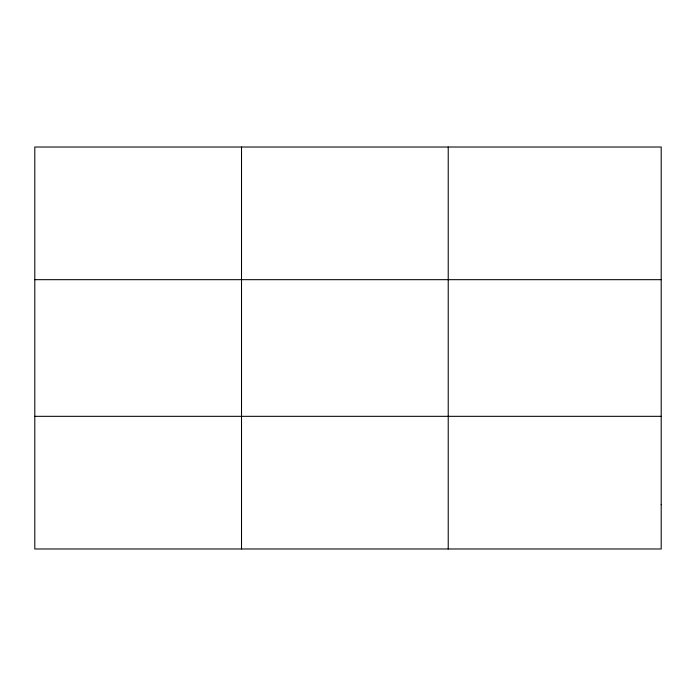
<?xml version="1.0" encoding="UTF-8"?>
<svg xmlns="http://www.w3.org/2000/svg" width="696" height="696" viewBox="0 0 696 696"><rect width="100%" height="100%" fill="white"/><g stroke="black" fill="none" stroke-linecap="round" stroke-linejoin="round"><path stroke-width="1.04" d="M241.512 147.021L241.512 548.979M448.224 147.021L448.224 548.979M34.8 279.67L661.2 279.67M34.8 416.33L661.2 416.33M661.2 504.765L661.2 548.979L34.8 548.979L34.8 147.021L661.2 147.021L661.2 504.765"/></g></svg>
